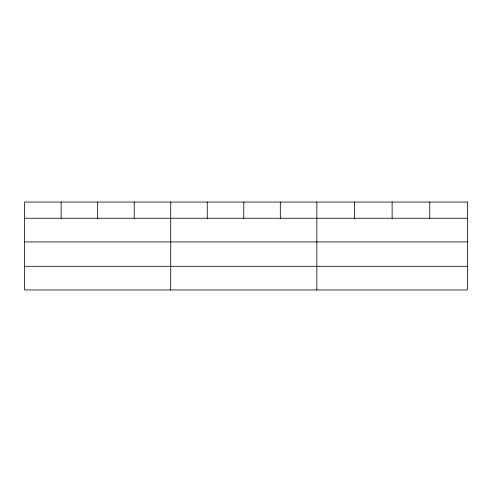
<?xml version="1.0" encoding="UTF-8"?>
<svg xmlns="http://www.w3.org/2000/svg" width="492" height="492" viewBox="0 0 492 492"><rect width="100%" height="100%" fill="white"/><g stroke="black" fill="none" stroke-linecap="round" stroke-linejoin="round"><path stroke-width="0.74" d="M24.6 218.251L467.4 218.251M24.6 241.916L467.4 241.916M24.6 266.295L467.4 266.295M429.762 202.04L429.762 218.251M392.124 202.04L392.124 218.251M354.486 202.04L354.486 218.251M316.848 202.04L316.848 289.96M280.317 202.04L280.317 218.251M243.786 202.04L243.786 218.251M207.255 202.04L207.255 218.251M170.724 202.04L170.724 289.96M134.193 202.04L134.193 218.251M97.662 202.04L97.662 218.251M61.131 202.04L61.131 218.251M467.4 202.04L24.6 202.04L24.6 289.96L467.4 289.96L467.4 202.04"/></g></svg>
